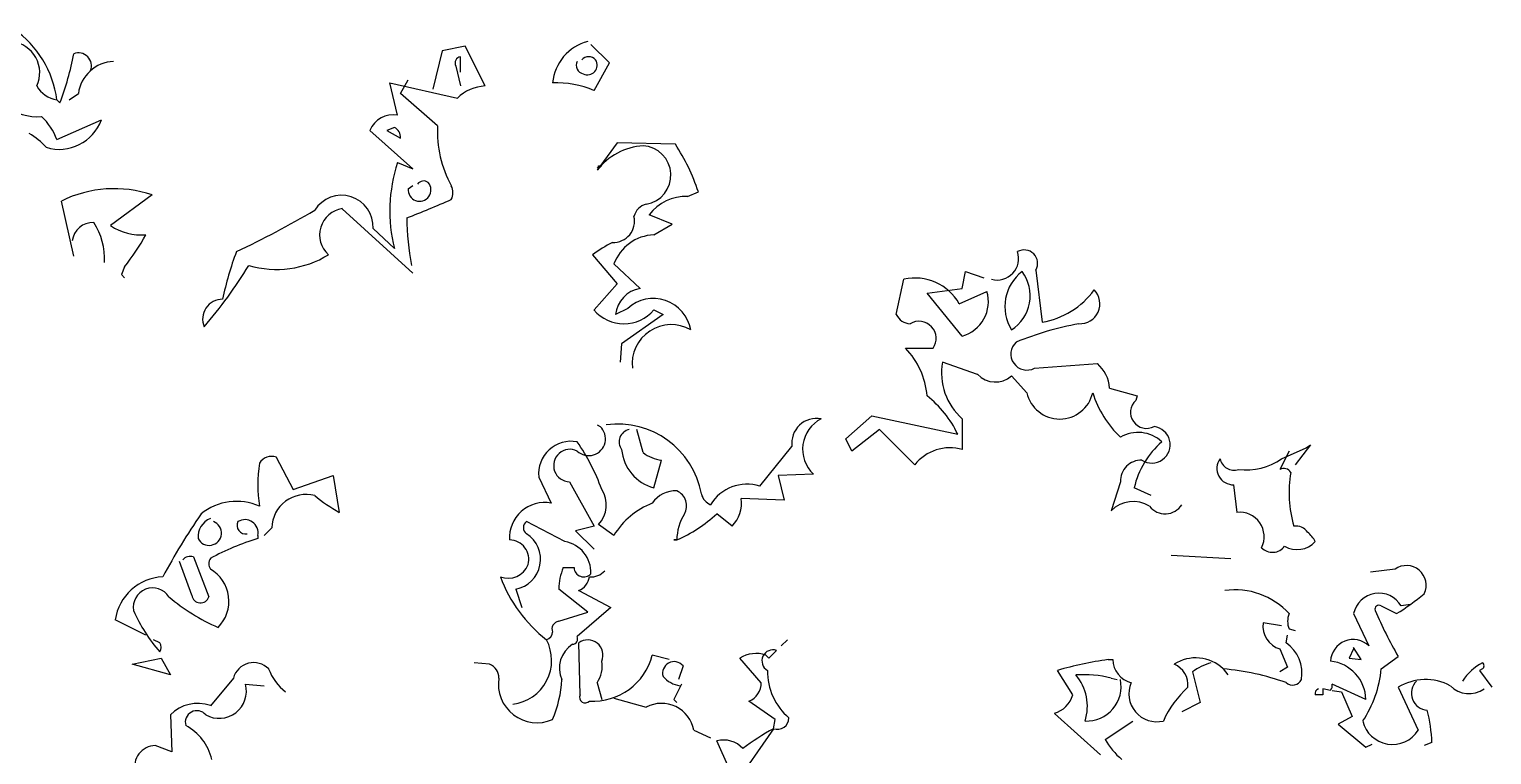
# Model space of a CAD drawing. Header units: millimetres. Extents: x 87938 to 265635, y 330093 to 434310.
# Drawn here: x 161277 to 165833, y 421426 to 423687 of the extents above; entities that cross this region are included whole.
import ezdxf

# ---------------------------------------------------------------- set-up
doc = ezdxf.new("R2010")
doc.units = ezdxf.units.MM

# ---------------------------------------------------------------- blocks, each defined once
blk = doc.blocks.new('A$C64802182')
for p, q in [((3584.7, 9533.1), (3556, 9413.5)), ((3656.4, 9547.4), (3584.7, 9533.1)), ((3718.5, 9423.1), (3656.4, 9547.4)), ((4105.8, 9494.8), (4048.4, 9552.2)), ((3627.7, 9485.3), (3642, 9423.1)), ((3642, 9466.1), (3642, 9513.9)), ((4058, 9408.8), (4105.8, 9494.8)), ((3446, 9332.3), (3422.1, 9432.7)), ((3422.1, 9432.7), (3632.5, 9384.9)), ((3455.6, 9399.2), (3479.5, 9442.2)), ((2422.9, 9380.1), (2451.6, 9399.2)), ((3570.3, 9298.8), (3455.6, 9399.2)), ((2394.2, 9370.5), (2384.7, 9380.1)), ((2384.7, 9255.8), (2523.3, 9317.9)), ((3493.8, 9164.9), (3360, 9284.5)), ((3436.5, 9294), (3412.6, 9284.5)), ((3412.6, 9284.5), (3455.6, 9260.6)), ((4129.7, 9246.2), (4067.5, 9160.2)), ((4311.4, 9241.4), (4129.7, 9246.2)), ((3446, 9184.1), (3493.8, 9164.9)), ((4067.5, 9169.7), (4072.3, 9164.9)), ((4072.3, 9164.9), (4072.3, 9174.5)), ((4072.3, 9174.5), (4081.9, 9174.5)), ((2681.1, 9083.7), (2552, 8988)), ((3479.5, 9102.8), (3493.8, 9112.4)), ((4349.6, 9078.9), (4383.1, 9093.2)), ((2437.3, 8892.4), (2399, 9064.5)), ((3493.8, 8839.8), (3273.9, 9040.6)), ((4301.8, 8992.8), (4230.1, 9021.5)), ((3369.5, 8978.5), (3436.5, 8916.3)), ((4244.4, 8959.4), (4301.8, 8992.8)), ((4053.2, 8897.2), (4129.7, 8806.4)), ((2595, 8859), (2585.5, 8835.1)), ((4201.4, 8792), (4120.1, 8868.5)), ((5205.4, 8792), (5214.9, 8844.6)), ((5214.9, 8844.6), (5272.3, 8825.5)), ((5434.9, 8849.4), (5454, 8686.9)), ((2585.5, 8835.1), (2595, 8825.5)), ((4129.7, 8806.4), (4058, 8725.1)), ((4999.8, 8710.8), (5023.7, 8820.7)), ((5095.4, 8777.7), (5205.4, 8792)), ((5205.4, 8643.8), (5095.4, 8777.7)), ((5195.8, 8744.2), (5281.9, 8782.5)), ((4163.2, 8729.9), (4124.9, 8710.8)), ((4273.1, 8710.8), (4144, 8619.9)), ((4244.4, 8725.1), (4273.1, 8710.8)), ((4144, 8619.9), (4139.3, 8562.5)), ((5028.5, 8605.6), (5114.5, 8605.6)), ((5253.2, 8524.3), (5143.2, 8562.5)), ((5430.1, 8543.4), (5626.1, 8557.8)), ((5406.2, 8466.9), (5358.4, 8519.5)), ((5664.4, 8481.3), (5750.4, 8457.4)), ((5750.4, 8457.4), (5745.6, 8443)), ((4842, 8323.5), (4923.3, 8395.2)), ((4923.3, 8395.2), (5191, 8337.8)), ((5205.4, 8385.7), (5205.4, 8290)), ((4067.5, 8366.5), (4077.1, 8361.8)), ((4211, 8280.5), (4191.8, 8352.2)), ((4947.2, 8352.2), (4861.2, 8285.3)), ((5057.2, 8242.2), (4947.2, 8352.2)), ((4574.3, 8175.3), (4674.7, 8299.6)), ((4861.2, 8285.3), (4842, 8323.5)), ((6199.8, 8261.4), (6276.3, 8294.8)), ((6290.6, 8304.4), (6242.8, 8242.2)), ((6276.3, 8294.8), (6290.6, 8304.4)), ((3068.3, 8266.1), (3120.9, 8165.7)), ((4244.4, 8170.5), (4268.3, 8256.6)), ((6223.7, 8285.3), (6195, 8227.9)), ((3120.9, 8165.7), (3245.2, 8208.8)), ((3245.2, 8208.8), (3264.4, 8094)), ((3885.9, 8204), (3924.1, 8122.7)), ((4741.6, 8213.5), (4631.7, 8208.8)), ((4631.7, 8208.8), (4650.8, 8132.3)), ((3981.5, 8189.6), (4058, 8051)), ((5697.8, 8189.6), (5669.1, 8098.8)), ((5793.4, 8146.6), (5740.8, 8170.5)), ((6061.2, 8094), (6051.6, 8180.1)), ((4650.8, 8132.3), (4516.9, 8137.1)), ((3967.1, 8003.2), (3847.6, 8065.3)), ((4488.3, 8051), (4440.4, 8089.2)), ((3011, 8022.3), (3011, 8012.7)), ((3054, 8046.2), (3030.1, 8022.3)), ((4058, 8051), (4000.6, 8036.7)), ((4000.6, 8036.7), (4058, 7979.3)), ((4120.1, 8022.3), (4072.3, 8055.8)), ((4316.1, 8008), (4306.6, 8008)), ((4306.6, 8008), (4316.1, 8008)), ((2805.4, 7835.9), (2767.1, 7941)), ((2810.2, 7955.4), (2858, 7831.1)), ((5855.6, 7960.2), (6042, 7950.6)), ((3962.4, 7921.9), (3995.8, 7921.9)), ((6553.6, 7917.1), (6477.1, 7907.6)), ((3814.2, 7855), (3833.3, 7797.6)), ((4038.9, 7783.3), (3948, 7855)), ((4010.2, 7850.2), (4110.6, 7797.6)), ((4110.6, 7797.6), (4005.4, 7706.8)), ((6510.6, 7802.4), (6558.4, 7778.5)), ((6601.4, 7807.2), (6572.7, 7802.4)), ((2662, 7711.6), (2566.3, 7759.4)), ((3948, 7754.6), (4038.9, 7783.3)), ((6199.8, 7740.2), (6142.4, 7749.8)), ((6424.5, 7778.5), (6472.3, 7678.1)), ((6214.2, 7687.6), (6218.9, 7711.6)), ((6223.7, 7730.7), (6242.8, 7725.9)), ((2705, 7687.6), (2685.9, 7697.2)), ((4014.9, 7525.1), (4010.2, 7687.6)), ((4603, 7639.8), (4626.9, 7663.7)), ((4660.4, 7697.2), (4641.2, 7678.1)), ((6195, 7668.5), (6218.9, 7611.2)), ((6424.5, 7668.5), (6410.2, 7639.8)), ((6448.4, 7635.1), (6424.5, 7673.3)), ((6424.5, 7673.3), (6424.5, 7668.5)), ((2618.9, 7620.7), (2709.8, 7639.8)), ((2738.5, 7587.3), (2618.9, 7620.7)), ((2709.8, 7639.8), (2738.5, 7587.3)), ((3732.9, 7620.7), (3685.1, 7625.5)), ((4292.2, 7635.1), (4239.6, 7649.4)), ((4335.3, 7615.9), (4320.9, 7572.9)), ((4579.1, 7563.3), (4512.2, 7639.8)), ((4593.4, 7649.4), (4603, 7639.8)), ((5659.6, 7635.1), (5673.9, 7635.1)), ((6218.9, 7611.2), (6195, 7596.8)), ((6410.2, 7639.8), (6448.4, 7635.1)), ((6510.6, 7606.4), (6563.2, 7644.6)), ((2934.5, 7577.7), (2862.8, 7491.6)), ((4067.5, 7563.3), (4081.9, 7510.8)), ((5549.6, 7525.1), (5501.8, 7601.6)), ((5669.1, 7577.7), (5688.3, 7572.9)), ((5922.5, 7596.8), (5946.4, 7501.2)), ((6018.1, 7606.4), (6032.5, 7587.3)), ((6826.1, 7606.4), (6816.5, 7601.6)), ((6816.5, 7601.6), (6854.8, 7549)), ((2972.7, 7558.6), (3030.1, 7553.8)), ((4330.5, 7558.6), (4306.6, 7510.8)), ((6328.9, 7525.1), (6305, 7525.1)), ((6352.8, 7539.4), (6328.9, 7544.2)), ((6328.9, 7544.2), (6328.9, 7525.1)), ((6462.8, 7510.8), (6357.6, 7558.6)), ((6357.6, 7539.4), (6386.3, 7534.7)), ((6386.3, 7534.7), (6419.7, 7458.2)), ((6563.2, 7549), (6625.3, 7415.1)), ((4120.1, 7515.5), (4220.5, 7486.9)), ((4306.6, 7510.8), (4316.1, 7501.2)), ((4622.1, 7448.6), (4540.8, 7506)), ((5946.4, 7501.2), (5889.1, 7472.5)), ((2738.5, 7462.9), (2743.2, 7348.2)), ((4617.3, 7419.9), (4622.1, 7448.6)), ((5635.7, 7338.6), (5492.2, 7467.7)), ((5650, 7386.5), (5736.1, 7443.8)), ((6419.7, 7458.2), (6376.7, 7434.3)), ((6376.7, 7434.3), (6462.8, 7362.5)), ((4368.7, 7415.1), (4421.3, 7391.2)), ((4478.7, 7295.6), (4440.4, 7381.7)), ((4617.3, 7419.9), (4454.8, 7185.7)), ((2743.2, 7348.2), (2690.6, 7367.3)), ((6462.8, 7362.5), (6481.9, 7372.1)), ((6668.3, 7376.9), (6644.4, 7367.3))]:
    blk.add_line(p, q)
for centre, radius, start, end in [((2068.9, 9338.6), 318.5, 7.4912, 55.1662), ((2232.3, 9463.7), 99, 335.7565, 82.0167), ((1574.1, 9683.7), 877.9, 339.0983, 349.4844), ((2451.9, 9485.6), 40.7, 338.825, 111.175), ((4075.8, 9418.9), 147.6, 104.5014, 174.6464), ((2566.1, 9384.2), 115.5, 92.2727, 172.5222), ((3644.4, 9494.8), 19.3, 97.1261, 209.7438), ((4029.3, 9487.6), 26.7, 153.4349, 259.6952), ((4041.2, 9485.3), 28.8, 41.635, 138.365), ((4038.3, 9487.6), 29.7, 242.4037, 34.3292), ((3941.7, 9141.5), 291.4, 66.4928, 92.5243), ((2396.6, 9463.7), 84.5, 208.7414, 261.8683), ((3724.9, 9292.8), 130.4, 92.8026, 135.1224), ((2326.5, 9505.5), 178.3, 234.1602, 273.3194), ((2217.3, 9196), 177.7, 19.6553, 47.7248), ((2392.5, 9364.4), 138.8, 252.6918, 340.4383), ((3433, 9254.3), 79.1, 80.5456, 157.5636), ((3921.1, 9281.6), 351.2, 177.1858, 208.8034), ((2195.8, 9095.6), 206.7, 41.2499, 60.1713), ((3418.1, 9261.4), 37.5, 358.7818, 60.708), ((4223.5, 9040.4), 196.7, 93.6631, 142.4819), ((4206.1, 9145.3), 91.5, 279.0726, 86.953), ((3773.8, 8889.9), 642.3, 18.4576, 33.1844), ((3900.8, 9033.8), 479, 161.7154, 194.1937), ((3514.7, 9099), 35.4, 173.9046, 40.3008), ((3527.1, 9104.3), 22.8, 50.404, 145.8562), ((2563.2, 8733), 370, 71.4154, 116.3417), ((3271.5, 8984.2), 98.2, 356.6422, 148.3067), ((2367.8, 11883.2), 3077.3, 291.0824, 293.8764), ((3572.7, 9090.8), 46, 332.1037, 27.8963), ((4344.7, 8935.9), 143.1, 88.0446, 143.2374), ((1688.9, 11572.4), 2946.3, 295.2138, 300.5808), ((3286, 8958.9), 82.7, 98.3779, 228.2236), ((4234.9, 9002.4), 54.5, 105.2552, 164.7448), ((2497.2, 8932.4), 65.2, 88.0915, 173.1111), ((2329.7, 8885.3), 203.5, 356.6336, 33.5034), ((2647.1, 9127.4), 168.7, 235.6994, 275.0589), ((4371.4, 9023.9), 896.8, 180.7655, 190.2895), ((4118.3, 9001.2), 65.8, 267.3974, 13.6576), ((2061.8, 9287), 683.7, 321.2477, 331.3721), ((4361.6, 8465.7), 530.4, 117.6626, 125.5524), ((4251.1, 8819.7), 139.8, 92.7514, 159.565), ((3886.2, 8552.9), 1006.4, 159.4137, 168.2079), ((3069.1, 9159.2), 307.9, 253.6319, 301.7018), ((5313.9, 8885.4), 67.1, 254.6777, 18.5955), ((5397.9, 8869.9), 42.2, 331.0155, 118.9845), ((1724.5, 9629.8), 1472.7, 319.4582, 328.6575), ((5476.1, 8735.2), 138.2, 127.6066, 211.5185), ((5290.5, 8769.4), 126.3, 302.5447, 36.5804), ((5058.3, 8666.7), 157.9, 29.4122, 102.6628), ((2900.7, 8696.6), 61.9, 89.6849, 202.935), ((4217.2, 8700.5), 92.8, 99.7908, 173.6806), ((4242.8, 8642.6), 118.2, 9.9389, 132.3548), ((5175.5, 8750.7), 111, 285.6053, 16.6216), ((5410.9, 8938.4), 255.2, 279.7181, 323.6847), ((5571.7, 8744.2), 62.2, 267.2568, 43.8552), ((4151.2, 8804.5), 122.5, 220.4272, 319.5728), ((5045.2, 8732.3), 50.3, 205.3469, 267.273), ((4298.5, 8557.4), 121.8, 60.0862, 186.5952), ((5070.4, 8636.1), 53.6, 325.3682, 120.9366), ((5748.5, 7704.3), 994.1, 100.4178, 112.2099), ((5406.5, 8587.7), 50.1, 132.4174, 298.0178), ((4854.5, 8437.8), 241.8, 4.652, 43.9571), ((5333.2, 8529.9), 192.8, 170.2636, 228.4544), ((5308.2, 8575.6), 75.2, 222.9716, 311.8233), ((5554.4, 8474.1), 110.2, 3.7321, 49.398), ((4892.2, 8196.8), 330.4, 25.2679, 52.0517), ((5509, 8490.4), 105.4, 192.8691, 347.1309), ((5920.9, 8562.8), 323.6, 197.2246, 226.4303), ((5779.4, 8406), 50.1, 132.4174, 298.0178), ((4750.9, 8310.1), 76.9, 79.0517, 187.8519), ((4814, 8291.2), 106.1, 117.1532, 227.0325), ((4041.4, 8323.4), 52.4, 226.6103, 47.0849), ((4132.3, 8104.5), 264.5, 10.2175, 97.8377), ((4175.9, 8313.4), 39.6, 101.6431, 216.2819), ((5752.8, 8235.1), 108.2, 46.7904, 120.5292), ((5795.5, 8304.9), 57.3, 237.578, 82.4558), ((3986.7, 8214.3), 101.4, 79.3889, 185.8392), ((3491.5, 7954.9), 626.9, 19.6559, 34.9433), ((5167.1, 8155), 140.4, 74.1898, 141.5676), ((6006.5, 8108.7), 272.8, 131.1811, 166.8914), ((3472.3, 8180.1), 461.5, 171.6603, 188.3397), ((3054, 8223.7), 44.8, 71.3245, 148.6417), ((3982.8, 8240.1), 50.5, 63.4125, 268.515), ((4281.2, 8303.3), 137.8, 185.523, 254.5375), ((4284.2, 8375.5), 119.9, 232.3629, 262.3974), ((5762.4, 8192), 64.6, 87.8793, 182.1207), ((6049.7, 8231.1), 51.1, 143.6667, 272.1278), ((6051.7, 8269.4), 43.9, 190.5591, 288.9281), ((6089.2, 8419.3), 192.9, 263.0758, 304.9967), ((6207, 8206.4), 24.6, 29.0559, 119.0533), ((6600.7, 8155.7), 377.5, 170.4429, 196.098), ((4007.9, 8116.8), 88.7, 316.5508, 33.5097), ((4311.4, 8074.9), 86.2, 86.8202, 146.3099), ((4295.5, 8114.2), 51.1, 330.7089, 66.161), ((4533.7, 8051), 130.8, 71.8975, 149.2146), ((2944.2, 7954.7), 173.8, 65.6901, 129.3016), ((3160.9, 8043.1), 106.9, 75.3881, 178.3517), ((3535.1, 8569.8), 547.5, 230.6282, 240.3547), ((3903.7, 8015.7), 109, 79.212, 184.0551), ((4323.8, 7901.2), 237, 110.8007, 149.2599), ((4440.4, 8163.3), 49.3, 194.0378, 247.1648), ((4415.5, 8123.1), 102.4, 315.2717, 7.8584), ((5737.6, 8033.6), 94.5, 57.2837, 136.4019), ((5837.2, 8150.5), 61.2, 217.5516, 327.9011), ((4485.7, 6947.7), 2007.8, 145.3494, 151.9046), ((2886.2, 8017.7), 61.8, 112.2343, 184.5507), ((2858.9, 8029.5), 38.3, 205.9859, 69.4668), ((2972.7, 8053.4), 26.7, 153.4356, 280.3042), ((2970.3, 8030), 41.4, 349.2674, 121.3423), ((3862, 8046.2), 23.9, 126.8699, 233.1301), ((4129.2, 8429.6), 461.2, 293.9123, 312.4447), ((4462.4, 8009.1), 146.2, 146.7737, 180.4472), ((6069.4, 8018.2), 76.3, 333.4186, 96.2304), ((3797.2, 7947.6), 94.2, 280.3865, 57.6064), ((6245.2, 8009.2), 42.4, 32.3486, 99.7265), ((6221.3, 7957.8), 95.2, 28.4962, 51.1149), ((3256.8, 7218.7), 831.3, 107.2037, 118.2982), ((3795, 7948.2), 59.8, 343.7398, 90), ((3950.6, 7906.7), 97.9, 357.7027, 80.2793), ((6171.5, 8016.8), 47.1, 224.0512, 323.577), ((6248.4, 8054.3), 76.2, 239.1715, 317.89), ((2800.6, 7925.5), 31.4, 72.2565, 139.6343), ((2889.1, 7933.9), 31.2, 147.529, 212.471), ((3790.2, 7955.4), 66.6, 248.9638, 338.9611), ((6588.9, 7866.9), 61.4, 334.7392, 125.059), ((2722, 7736), 157.4, 92.702, 171.4763), ((2805, 7817.1), 115.5, 314.9955, 59.9962), ((4185.6, 8049.5), 447.4, 200.4427, 231.9437), ((4122.5, 7852.6), 174.5, 156.5959, 179.2146), ((4026.1, 7923.4), 30.4, 182.8509, 317.1829), ((3988.9, 7901.2), 55.3, 292.5877, 351.6623), ((4049.1, 7948.9), 55.9, 264.3947, 319.2081), ((2683, 7798.6), 60.2, 32.6813, 190.06), ((6055.4, 7624.2), 228.4, 42.5174, 98.175), ((6503.2, 7761.9), 80.4, 30.1999, 168.1248), ((6176.6, 8397.7), 727.5, 301.6535, 310.0218), ((3135.7, 8304.1), 620.8, 229.6392, 246.35), ((2832.2, 7838.8), 26.9, 186.3403, 343.2708), ((6503.4, 7792), 12.6, 55.3056, 198.4342), ((3081.4, 7986.1), 498.7, 203.3987, 220.9927), ((3951, 7730.7), 24.1, 97.125, 203.3852), ((6215.8, 7739.6), 74.1, 172.0908, 253.7197), ((6278.7, 7754.6), 60, 156.5025, 203.4975), ((7842.1, 8373.7), 1472.1, 203.443, 209.6872), ((3903.4, 7721.9), 25.5, 284.4708, 358.2096), ((3990.2, 7699.6), 16.8, 272.7274, 25.3451), ((2685.9, 7673.3), 23.9, 323.1306, 36.8694), ((3789, 7632.5), 137, 276.5329, 28.1752), ((4038, 7608.5), 88, 122.2827, 203.8623), ((4038.2, 7649.1), 47.6, 336.6673, 126.0131), ((4615.6, 7631.3), 34.4, 70.7533, 239.6964), ((6146.6, 7592.2), 116.9, 350.5151, 54.7246), ((6423.2, 7627.5), 70.5, 45.8772, 177.7256), ((2997.8, 7560), 65.8, 44.8325, 164.4092), ((3716.1, 7578.5), 45.4, 358.9964, 68.3838), ((4054.7, 7696.4), 190.8, 266.6604, 345.726), ((3996.6, 7613.5), 86.9, 324.7079, 11.1025), ((4307.6, 7592.9), 36, 39.7349, 196.8666), ((4563.1, 7556.8), 97.4, 71.8815, 121.5381), ((5818.4, 6497.8), 1148.3, 97.9492, 106.0031), ((5751.6, 7638.4), 77.8, 182.4669, 254.8528), ((5932.5, 7516.5), 124.1, 46.3878, 122.9006), ((5838.9, 7556.2), 69.7, 354.0944, 67.8331), ((6027.7, 7458.1), 174.1, 105.947, 127.1831), ((6339.2, 7507.4), 123.6, 1.5602, 83.6679), ((6901.2, 7481.8), 162.1, 117.5856, 147.8332), ((6818.9, 7615.9), 12, 306.8699, 53.1301), ((3196.2, 7662.6), 161.9, 200.3095, 232.1981), ((3880.3, 7558.6), 120.3, 170.8664, 293.8384), ((3601.4, 7589.6), 356.6, 336.7012, 357.3096), ((4338.3, 7639.5), 86.6, 221.1654, 261.6137), ((4517.8, 7562.7), 61.3, 292.0612, 0.5586), ((4790.3, 7599.1), 192.1, 179.2662, 229.3429), ((5583.1, 7225), 363, 76.2854, 93.7751), ((5443.2, 7489.5), 151.7, 342.4801, 40.1398), ((5592.6, 7551.1), 107.4, 267.4497, 11.6981), ((5811.4, 7528.7), 87.3, 156.5959, 283.4646), ((5950.8, 6831.7), 777.6, 70.2054, 85.0331), ((6234.5, 7586.1), 30.5, 228.1798, 334.44), ((6156.7, 7639.9), 355.4, 326.5252, 354.5947), ((6648.6, 7408.5), 164.5, 62.0559, 121.3135), ((6656.9, 7530), 52.7, 133.6299, 266.8198), ((2890, 7537.4), 85.3, 240.8064, 14.3308), ((4030.6, 7517.5), 17.4, 154.0759, 318.544), ((5467.5, 7549.8), 85.7, 286.7515, 343.2485), ((6123.2, 7312.2), 319.9, 132.2427, 155.7026), ((6319.3, 7529.9), 15.1, 108.4363, 198.4336), ((6336.1, 7553.8), 22, 319.4003, 12.5272), ((6783.9, 7610.4), 81.1, 224.2048, 305.4063), ((2822.9, 7380.5), 118.1, 70.2965, 135.6927), ((2820.7, 7439.9), 36, 39.7349, 196.8666), ((4268.7, 7397.3), 101.6, 10.0933, 118.2647), ((6192.5, 7360.1), 476.1, 2.0161, 14.2441), ((2709.1, 7285.8), 163.1, 13.6426, 61.7459), ((4629.7, 7453.2), 35.5, 249.6882, 0.2958), ((6545.2, 7465.3), 94.5, 193.1583, 327.917), ((4462, 7304.7), 79.9, 41.6058, 105.6151), ((5010.9, 6709.7), 812, 118.9969, 127.0508), ((5831.7, 7486.9), 207.6, 208.927, 231.5457), ((2692.4, 7301.6), 65.7, 91.5107, 193.6786)]:
    blk.add_arc(centre, radius, start, end)

msp = doc.modelspace()

# ---------------------------------------------------------------- block references
msp.add_blockref('A$C64802182', (158978.7, 414087.5))

doc.saveas('drawing.dxf')
